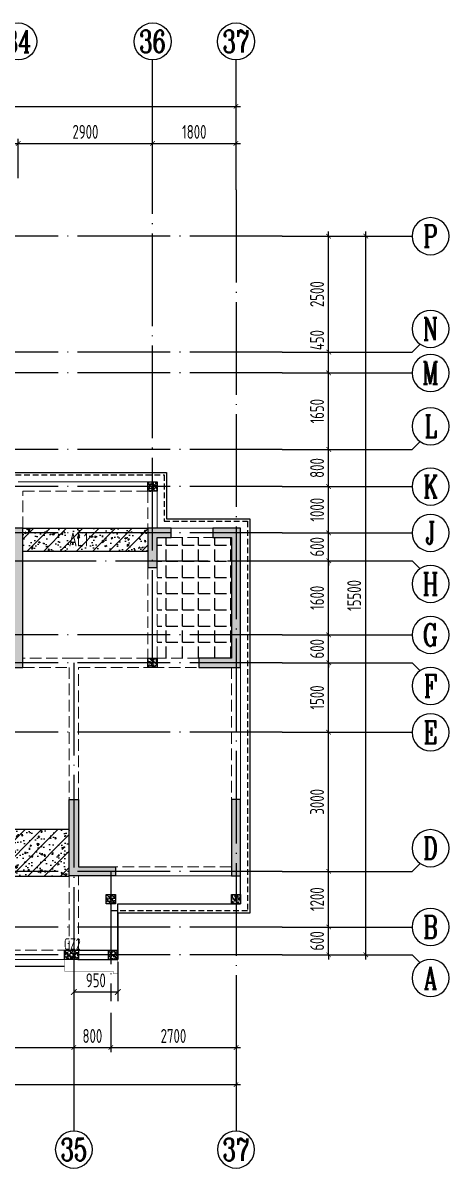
# Model space of a CAD drawing. Extents: x -461650 to 361314, y 245336 to 769729.
# Drawn here: x 32877 to 42077, y 634095 to 658795 of the extents above; entities that cross this region are included whole.
import ezdxf
from ezdxf.enums import TextEntityAlignment as Align

# ---------------------------------------------------------------- set-up
doc = ezdxf.new("R2010")
doc.units = 0
doc.header["$LTSCALE"] = 1000
for name, pattern in [('DASH', [0.35, 0.25, -0.1]), ('DOTE', [2.42, 2, -0.2, 0.02, -0.2]), ('HIDDEN', [0.375, 0.25, -0.125])]:
    doc.linetypes.add(name, pattern=pattern)
doc.layers.get('0').update_dxf_attribs({"linetype": 'CONTINUOUS'})
doc.layers.get('DEFPOINTS').update_dxf_attribs({"linetype": 'CONTINUOUS'})
for name, color, linetype in [('A-AXIS', 1, 'CONTINUOUS'), ('A-DOTE', 10, 'DOTE'), ('AXIS_NUM', 7, 'CONTINUOUS'), ('BEAM', 4, 'DASH'), ('BEAM_CON', 4, 'CONTINUOUS'), ('ROOF', 183, 'CONTINUOUS'), ('S-B板填充', 251, 'CONTINUOUS'), ('S-B板边线', 2, 'CONTINUOUS'), ('S-L主梁线', 4, 'DASH'), ('S-Q墙填充', 252, 'CONTINUOUS'), ('S-Q墙实线', 6, 'CONTINUOUS'), ('S-Q墙标注', 3, 'CONTINUOUS'), ('S-Y一般标注', 3, 'CONTINUOUS'), ('S-构造柱', 212, 'CONTINUOUS'), ('S-构造柱编号', 130, 'CONTINUOUS'), ('TEXT', 2, 'CONTINUOUS'), ('水平筋标注', 7, 'CONTINUOUS'), ('看线', 251, 'CONTINUOUS')]:
    doc.layers.add(name, color=color, linetype=linetype)
doc.layers.add('配箍校核', color=34, linetype='CONTINUOUS', plot=False)
doc.styles.add('TSSD_Axis', font='complex.shx', dxfattribs={"width": 0.7, "bigfont": 'hztxt.shx'})
doc.styles.add('TSSD_DIMENSION', font='Tssdeng.shx', dxfattribs={"width": 0.7, "bigfont": 'tssdchn.shx'})
doc.styles.add('TSSD_REIN', font='tssdeng.shx', dxfattribs={"width": 0.7, "height": 300, "bigfont": 'tssdchn.shx'})
doc.styles.add('结构文字', font='zstxt.shx', dxfattribs={"width": 0.7, "bigfont": 'zshz.shx'})
doc.dimstyles.new('STRUCK', dxfattribs={"dimtxt": 400, "dimasz": 121, "dimexe": 200, "dimexo": 150, "dimgap": 115, "dimtad": 1, "dimdec": 0, "dimdsep": 46, "dimtxsty": '结构文字', "dimblk": 'ARCHTICK', "dimcen": 400, "dimclrd": 3, "dimclre": 3, "dimclrt": 7, "dimadec": 0, "dimazin": 0, "dimtfac": 1, "dimtdec": 0, "dimtix": 1, "dimtmove": 2, "dimatfit": 3, "dimldrblk": '_DIMX', "dimfxl": 0, "dimtolj": 1, "dimtzin": 0, "dimarcsym": 0})
doc.dimstyles.new('TSSD_100_100', dxfattribs={"dimtxt": 300, "dimasz": 100, "dimexe": 100, "dimexo": 250, "dimgap": 100, "dimtad": 1, "dimdec": 0, "dimzin": 0, "dimdsep": 46, "dimtxsty": 'TSSD_DIMENSION', "dimblk": 'ARCHTICK', "dimcen": 0, "dimdle": 100, "dimclrt": 7, "dimadec": 0, "dimazin": 0, "dimtfac": 1, "dimtdec": 0, "dimtix": 1, "dimtmove": 2, "dimatfit": 3, "dimldrblk": 'ARCHTICK', "dimfxl": 0, "dimtolj": 1, "dimtzin": 0, "dimarcsym": 0})

# ---------------------------------------------------------------- blocks, each defined once
blk = doc.blocks.new('ts_axno')
at = {"color": 0, "linetype": 'ByBlock', "lineweight": -2}
blk.add_circle((0, 0), 0.5, dxfattribs=at)
at = {"color": 0, "linetype": 'ByBlock', "lineweight": -2, "style": 'TSSD_Axis', "width": 0.7}
blk.add_attdef('A', text='', height=0.6, dxfattribs=at).set_placement((0, 0), align=Align.MIDDLE_CENTER)
blk = doc.blocks.new('_ArchTick')
at = {"color": 0, "linetype": 'ByBlock', "const_width": 0.15}
blk.add_lwpolyline([(-0.5, -0.5), (0.5, 0.5)], dxfattribs=at)
blk = doc.blocks.new('*D1640')
at = {"layer": 'DEFPOINTS', "color": 0}
for p in [(49900, 22100), (48100, 21100), (49900, 21100)]:
    blk.add_point(p, dxfattribs=at)
at = {"layer": 'S-Y一般标注', "color": 0, "lineweight": -2}
for p, q in [((48000, 22100), (50000, 22100)), ((48100, 21350), (48100, 22200)), ((49900, 21350), (49900, 22200))]:
    blk.add_line(p, q, dxfattribs=at)
at = {"layer": 'S-Y一般标注', "color": 0, "lineweight": -2, "xscale": 100, "yscale": 100, "zscale": 100, "rotation": 180}
blk.add_blockref('_ArchTick', (48100, 22100), dxfattribs=at)
at = {"layer": 'S-Y一般标注', "color": 0, "lineweight": -2, "xscale": 100, "yscale": 100, "zscale": 100}
blk.add_blockref('_ArchTick', (49900, 22100), dxfattribs=at)
at = {"layer": 'S-Y一般标注', "color": 7, "insert": (49000, 22350), "char_height": 300, "attachment_point": 5, "style": 'TSSD_DIMENSION'}
blk.add_mtext('\\A1;1800', dxfattribs=at)
blk = doc.blocks.new('*D1641')
at = {"layer": 'DEFPOINTS', "color": 0}
for p in [(52800, 22100), (49900, 21100), (52800, 21100)]:
    blk.add_point(p, dxfattribs=at)
at = {"layer": 'S-Y一般标注', "color": 0, "lineweight": -2}
for p, q in [((49800, 22100), (52900, 22100)), ((49900, 21350), (49900, 22200)), ((52800, 21350), (52800, 22200))]:
    blk.add_line(p, q, dxfattribs=at)
at = {"layer": 'S-Y一般标注', "color": 0, "lineweight": -2, "xscale": 100, "yscale": 100, "zscale": 100, "rotation": 180}
blk.add_blockref('_ArchTick', (49900, 22100), dxfattribs=at)
at = {"layer": 'S-Y一般标注', "color": 0, "lineweight": -2, "xscale": 100, "yscale": 100, "zscale": 100}
blk.add_blockref('_ArchTick', (52800, 22100), dxfattribs=at)
at = {"layer": 'S-Y一般标注', "color": 7, "insert": (51350, 22350), "char_height": 300, "attachment_point": 5, "style": 'TSSD_DIMENSION'}
blk.add_mtext('\\A1;2900', dxfattribs=at)
blk = doc.blocks.new('*D1642')
at = {"layer": 'DEFPOINTS', "color": 0}
for p in [(54600, 22100), (52800, 21100), (54600, 21100)]:
    blk.add_point(p, dxfattribs=at)
at = {"layer": 'S-Y一般标注', "color": 0, "lineweight": -2}
for p, q in [((52700, 22100), (54700, 22100)), ((52800, 21350), (52800, 22200)), ((54600, 21350), (54600, 22200))]:
    blk.add_line(p, q, dxfattribs=at)
at = {"layer": 'S-Y一般标注', "color": 0, "lineweight": -2, "xscale": 100, "yscale": 100, "zscale": 100, "rotation": 180}
blk.add_blockref('_ArchTick', (52800, 22100), dxfattribs=at)
at = {"layer": 'S-Y一般标注', "color": 0, "lineweight": -2, "xscale": 100, "yscale": 100, "zscale": 100}
blk.add_blockref('_ArchTick', (54600, 22100), dxfattribs=at)
at = {"layer": 'S-Y一般标注', "color": 7, "insert": (53700, 22350), "char_height": 300, "attachment_point": 5, "style": 'TSSD_DIMENSION'}
blk.add_mtext('\\A1;1800', dxfattribs=at)
blk = doc.blocks.new('*D1643')
at = {"layer": 'DEFPOINTS', "color": 0}
for p in [(54600, 22900), (4600, 21100), (54600, 21100)]:
    blk.add_point(p, dxfattribs=at)
at = {"layer": 'S-Y一般标注', "color": 0, "lineweight": -2}
for p, q in [((4600, 21350), (4600, 23000)), ((54600, 21350), (54600, 23000)), ((4500, 22900), (54700, 22900))]:
    blk.add_line(p, q, dxfattribs=at)
at = {"layer": 'S-Y一般标注', "color": 0, "lineweight": -2, "xscale": 100, "yscale": 100, "zscale": 100, "rotation": 180}
blk.add_blockref('_ArchTick', (4600, 22900), dxfattribs=at)
at = {"layer": 'S-Y一般标注', "color": 0, "lineweight": -2, "xscale": 100, "yscale": 100, "zscale": 100}
blk.add_blockref('_ArchTick', (54600, 22900), dxfattribs=at)
at = {"layer": 'S-Y一般标注', "color": 7, "insert": (29600, 23150), "char_height": 300, "attachment_point": 5, "style": 'TSSD_DIMENSION'}
blk.add_mtext('\\A1;50000', dxfattribs=at)
blk = doc.blocks.new('*D1669')
at = {"layer": 'DEFPOINTS', "color": 0}
for p in [(45300, 3600), (51100, 3600), (51100, 2600)]:
    blk.add_point(p, dxfattribs=at)
at = {"layer": 'S-Y一般标注', "color": 0, "lineweight": -2}
for p, q in [((45300, 3350), (45300, 2500)), ((51100, 3350), (51100, 2500)), ((45200, 2600), (51200, 2600))]:
    blk.add_line(p, q, dxfattribs=at)
at = {"layer": 'S-Y一般标注', "color": 0, "lineweight": -2, "xscale": 100, "yscale": 100, "zscale": 100, "rotation": 180}
blk.add_blockref('_ArchTick', (45300, 2600), dxfattribs=at)
at = {"layer": 'S-Y一般标注', "color": 0, "lineweight": -2, "xscale": 100, "yscale": 100, "zscale": 100}
blk.add_blockref('_ArchTick', (51100, 2600), dxfattribs=at)
at = {"layer": 'S-Y一般标注', "color": 7, "insert": (48200, 2850), "char_height": 300, "attachment_point": 5, "style": 'TSSD_DIMENSION'}
blk.add_mtext('\\A1;5800', dxfattribs=at)
blk = doc.blocks.new('*D1670')
at = {"layer": 'DEFPOINTS', "color": 0}
for p in [(51100, 3600), (51900, 3600), (51900, 2600)]:
    blk.add_point(p, dxfattribs=at)
at = {"layer": 'S-Y一般标注', "color": 0, "lineweight": -2}
for p, q in [((51100, 3350), (51100, 2500)), ((51900, 3350), (51900, 2500)), ((51000, 2600), (52000, 2600))]:
    blk.add_line(p, q, dxfattribs=at)
at = {"layer": 'S-Y一般标注', "color": 0, "lineweight": -2, "xscale": 100, "yscale": 100, "zscale": 100, "rotation": 180}
blk.add_blockref('_ArchTick', (51100, 2600), dxfattribs=at)
at = {"layer": 'S-Y一般标注', "color": 0, "lineweight": -2, "xscale": 100, "yscale": 100, "zscale": 100}
blk.add_blockref('_ArchTick', (51900, 2600), dxfattribs=at)
at = {"layer": 'S-Y一般标注', "color": 7, "insert": (51500, 2850), "char_height": 300, "attachment_point": 5, "style": 'TSSD_DIMENSION'}
blk.add_mtext('\\A1;800', dxfattribs=at)
blk = doc.blocks.new('*D1671')
at = {"layer": 'DEFPOINTS', "color": 0}
for p in [(51900, 3600), (54600, 3600), (54600, 2600)]:
    blk.add_point(p, dxfattribs=at)
at = {"layer": 'S-Y一般标注', "color": 0, "lineweight": -2}
for p, q in [((51900, 3350), (51900, 2500)), ((54600, 3350), (54600, 2500)), ((51800, 2600), (54700, 2600))]:
    blk.add_line(p, q, dxfattribs=at)
at = {"layer": 'S-Y一般标注', "color": 0, "lineweight": -2, "xscale": 100, "yscale": 100, "zscale": 100, "rotation": 180}
blk.add_blockref('_ArchTick', (51900, 2600), dxfattribs=at)
at = {"layer": 'S-Y一般标注', "color": 0, "lineweight": -2, "xscale": 100, "yscale": 100, "zscale": 100}
blk.add_blockref('_ArchTick', (54600, 2600), dxfattribs=at)
at = {"layer": 'S-Y一般标注', "color": 7, "insert": (53250, 2850), "char_height": 300, "attachment_point": 5, "style": 'TSSD_DIMENSION'}
blk.add_mtext('\\A1;2700', dxfattribs=at)
blk = doc.blocks.new('*D1672')
at = {"layer": 'DEFPOINTS', "color": 0}
for p in [(4600, 3600), (54600, 3600), (54600, 1800)]:
    blk.add_point(p, dxfattribs=at)
at = {"layer": 'S-Y一般标注', "color": 0, "lineweight": -2}
for p, q in [((4600, 3350), (4600, 1700)), ((54600, 3350), (54600, 1700)), ((4500, 1800), (54700, 1800))]:
    blk.add_line(p, q, dxfattribs=at)
at = {"layer": 'S-Y一般标注', "color": 0, "lineweight": -2, "xscale": 100, "yscale": 100, "zscale": 100, "rotation": 180}
blk.add_blockref('_ArchTick', (4600, 1800), dxfattribs=at)
at = {"layer": 'S-Y一般标注', "color": 0, "lineweight": -2, "xscale": 100, "yscale": 100, "zscale": 100}
blk.add_blockref('_ArchTick', (54600, 1800), dxfattribs=at)
at = {"layer": 'S-Y一般标注', "color": 7, "insert": (29600, 2050), "char_height": 300, "attachment_point": 5, "style": 'TSSD_DIMENSION'}
blk.add_mtext('\\A1;50000', dxfattribs=at)
blk = doc.blocks.new('*D1677')
at = {"layer": 'DEFPOINTS', "color": 0}
for p in [(55600, 5200), (56600, 5200), (55600, 4600)]:
    blk.add_point(p, dxfattribs=at)
at = {"layer": 'S-Y一般标注', "color": 0, "lineweight": -2}
for p, q in [((55850, 5200), (56700, 5200)), ((56600, 5200), (56600, 5300)), ((56600, 4600), (56600, 5200)), ((55850, 4600), (56700, 4600)), ((56600, 4600), (56600, 4500))]:
    blk.add_line(p, q, dxfattribs=at)
at = {"layer": 'S-Y一般标注', "color": 0, "lineweight": -2, "xscale": 100, "yscale": 100, "zscale": 100}
for p, rotation in [((56600, 5200), 270), ((56600, 4600), 90)]:
    blk.add_blockref('_ArchTick', p, dxfattribs=dict(at, rotation=rotation))
at = {"layer": 'S-Y一般标注', "color": 7, "insert": (56350, 4900), "char_height": 300, "attachment_point": 5, "rotation": 90, "style": 'TSSD_DIMENSION'}
blk.add_mtext('\\A1;600', dxfattribs=at)
blk = doc.blocks.new('*D1678')
at = {"layer": 'DEFPOINTS', "color": 0}
for p in [(55600, 10900), (56600, 10900), (55600, 9400)]:
    blk.add_point(p, dxfattribs=at)
at = {"layer": 'S-Y一般标注', "color": 0, "lineweight": -2}
for p, q in [((55850, 10900), (56700, 10900)), ((56600, 9300), (56600, 11000)), ((55850, 9400), (56700, 9400))]:
    blk.add_line(p, q, dxfattribs=at)
at = {"layer": 'S-Y一般标注', "color": 0, "lineweight": -2, "xscale": 100, "yscale": 100, "zscale": 100}
for p, rotation in [((56600, 10900), 90), ((56600, 9400), 270)]:
    blk.add_blockref('_ArchTick', p, dxfattribs=dict(at, rotation=rotation))
at = {"layer": 'S-Y一般标注', "color": 7, "insert": (56350, 10150), "char_height": 300, "attachment_point": 5, "rotation": 90, "style": 'TSSD_DIMENSION'}
blk.add_mtext('\\A1;1500', dxfattribs=at)
blk = doc.blocks.new('*D1679')
at = {"layer": 'DEFPOINTS', "color": 0}
for p in [(55600, 11500), (56600, 11500), (55600, 10900)]:
    blk.add_point(p, dxfattribs=at)
at = {"layer": 'S-Y一般标注', "color": 0, "lineweight": -2}
for p, q in [((55850, 11500), (56700, 11500)), ((56600, 11500), (56600, 11600)), ((56600, 10900), (56600, 11500)), ((55850, 10900), (56700, 10900)), ((56600, 10900), (56600, 10800))]:
    blk.add_line(p, q, dxfattribs=at)
at = {"layer": 'S-Y一般标注', "color": 0, "lineweight": -2, "xscale": 100, "yscale": 100, "zscale": 100}
for p, rotation in [((56600, 11500), 270), ((56600, 10900), 90)]:
    blk.add_blockref('_ArchTick', p, dxfattribs=dict(at, rotation=rotation))
at = {"layer": 'S-Y一般标注', "color": 7, "insert": (56350, 11200), "char_height": 300, "attachment_point": 5, "rotation": 90, "style": 'TSSD_DIMENSION'}
blk.add_mtext('\\A1;600', dxfattribs=at)
blk = doc.blocks.new('*D1680')
at = {"layer": 'DEFPOINTS', "color": 0}
for p in [(55600, 13100), (56600, 13100), (55600, 11500)]:
    blk.add_point(p, dxfattribs=at)
at = {"layer": 'S-Y一般标注', "color": 0, "lineweight": -2}
for p, q in [((55850, 13100), (56700, 13100)), ((56600, 11400), (56600, 13200)), ((55850, 11500), (56700, 11500))]:
    blk.add_line(p, q, dxfattribs=at)
at = {"layer": 'S-Y一般标注', "color": 0, "lineweight": -2, "xscale": 100, "yscale": 100, "zscale": 100}
for p, rotation in [((56600, 13100), 90), ((56600, 11500), 270)]:
    blk.add_blockref('_ArchTick', p, dxfattribs=dict(at, rotation=rotation))
at = {"layer": 'S-Y一般标注', "color": 7, "insert": (56350, 12300), "char_height": 300, "attachment_point": 5, "rotation": 90, "style": 'TSSD_DIMENSION'}
blk.add_mtext('\\A1;1600', dxfattribs=at)
blk = doc.blocks.new('*D1681')
at = {"layer": 'DEFPOINTS', "color": 0}
for p in [(55600, 13700), (56600, 13700), (55600, 13100)]:
    blk.add_point(p, dxfattribs=at)
at = {"layer": 'S-Y一般标注', "color": 0, "lineweight": -2}
for p, q in [((55850, 13700), (56700, 13700)), ((56600, 13700), (56600, 13800)), ((56600, 13100), (56600, 13700)), ((55850, 13100), (56700, 13100)), ((56600, 13100), (56600, 13000))]:
    blk.add_line(p, q, dxfattribs=at)
at = {"layer": 'S-Y一般标注', "color": 0, "lineweight": -2, "xscale": 100, "yscale": 100, "zscale": 100}
for p, rotation in [((56600, 13700), 270), ((56600, 13100), 90)]:
    blk.add_blockref('_ArchTick', p, dxfattribs=dict(at, rotation=rotation))
at = {"layer": 'S-Y一般标注', "color": 7, "insert": (56350, 13400), "char_height": 300, "attachment_point": 5, "rotation": 90, "style": 'TSSD_DIMENSION'}
blk.add_mtext('\\A1;600', dxfattribs=at)
blk = doc.blocks.new('*D1682')
at = {"layer": 'DEFPOINTS', "color": 0}
for p in [(55600, 14700), (56600, 14700), (55600, 13700)]:
    blk.add_point(p, dxfattribs=at)
at = {"layer": 'S-Y一般标注', "color": 0, "lineweight": -2}
for p, q in [((55850, 14700), (56700, 14700)), ((56600, 13600), (56600, 14800)), ((55850, 13700), (56700, 13700))]:
    blk.add_line(p, q, dxfattribs=at)
at = {"layer": 'S-Y一般标注', "color": 0, "lineweight": -2, "xscale": 100, "yscale": 100, "zscale": 100}
for p, rotation in [((56600, 14700), 90), ((56600, 13700), 270)]:
    blk.add_blockref('_ArchTick', p, dxfattribs=dict(at, rotation=rotation))
at = {"layer": 'S-Y一般标注', "color": 7, "insert": (56350, 14200), "char_height": 300, "attachment_point": 5, "rotation": 90, "style": 'TSSD_DIMENSION'}
blk.add_mtext('\\A1;1000', dxfattribs=at)
blk = doc.blocks.new('*D1683')
at = {"layer": 'DEFPOINTS', "color": 0}
for p in [(55600, 20100), (57400, 20100), (55600, 4600)]:
    blk.add_point(p, dxfattribs=at)
at = {"layer": 'S-Y一般标注', "color": 0, "lineweight": -2}
for p, q in [((55850, 20100), (57500, 20100)), ((57400, 4500), (57400, 20200)), ((55850, 4600), (57500, 4600))]:
    blk.add_line(p, q, dxfattribs=at)
at = {"layer": 'S-Y一般标注', "color": 0, "lineweight": -2, "xscale": 100, "yscale": 100, "zscale": 100}
for p, rotation in [((57400, 20100), 90), ((57400, 4600), 270)]:
    blk.add_blockref('_ArchTick', p, dxfattribs=dict(at, rotation=rotation))
at = {"layer": 'S-Y一般标注', "color": 7, "insert": (57150, 12350), "char_height": 300, "attachment_point": 5, "rotation": 90, "style": 'TSSD_DIMENSION'}
blk.add_mtext('\\A1;15500', dxfattribs=at)
blk = doc.blocks.new('*D1684')
at = {"layer": 'DEFPOINTS', "color": 0}
for p in [(55600, 15500), (56600, 15500), (55600, 14700)]:
    blk.add_point(p, dxfattribs=at)
at = {"layer": 'S-Y一般标注', "color": 0, "lineweight": -2}
for p, q in [((56600, 14600), (56600, 15600)), ((55850, 15500), (56700, 15500)), ((55850, 14700), (56700, 14700))]:
    blk.add_line(p, q, dxfattribs=at)
at = {"layer": 'S-Y一般标注', "color": 0, "lineweight": -2, "xscale": 100, "yscale": 100, "zscale": 100}
for p, rotation in [((56600, 15500), 90), ((56600, 14700), 270)]:
    blk.add_blockref('_ArchTick', p, dxfattribs=dict(at, rotation=rotation))
at = {"layer": 'S-Y一般标注', "color": 7, "insert": (56350, 15100), "char_height": 300, "attachment_point": 5, "rotation": 90, "style": 'TSSD_DIMENSION'}
blk.add_mtext('\\A1;800', dxfattribs=at)
blk = doc.blocks.new('*D1685')
at = {"layer": 'DEFPOINTS', "color": 0}
for p in [(55600, 17600), (56600, 17600), (55600, 17150)]:
    blk.add_point(p, dxfattribs=at)
at = {"layer": 'S-Y一般标注', "color": 0, "lineweight": -2}
for p, q in [((55850, 17600), (56700, 17600)), ((56600, 17050), (56600, 17700)), ((55850, 17150), (56700, 17150))]:
    blk.add_line(p, q, dxfattribs=at)
at = {"layer": 'S-Y一般标注', "color": 0, "lineweight": -2, "xscale": 100, "yscale": 100, "zscale": 100}
for p, rotation in [((56600, 17600), 90), ((56600, 17150), 270)]:
    blk.add_blockref('_ArchTick', p, dxfattribs=dict(at, rotation=rotation))
at = {"layer": 'S-Y一般标注', "color": 7, "insert": (56350, 17858), "char_height": 300, "attachment_point": 5, "rotation": 90, "style": 'TSSD_DIMENSION'}
blk.add_mtext('\\A1;450', dxfattribs=at)
blk = doc.blocks.new('*D1686')
at = {"layer": 'DEFPOINTS', "color": 0}
for p in [(55600, 20100), (56600, 20100), (55600, 17600)]:
    blk.add_point(p, dxfattribs=at)
at = {"layer": 'S-Y一般标注', "color": 0, "lineweight": -2}
for p, q in [((55850, 20100), (56700, 20100)), ((56600, 17500), (56600, 20200)), ((55850, 17600), (56700, 17600))]:
    blk.add_line(p, q, dxfattribs=at)
at = {"layer": 'S-Y一般标注', "color": 0, "lineweight": -2, "xscale": 100, "yscale": 100, "zscale": 100}
for p, rotation in [((56600, 20100), 90), ((56600, 17600), 270)]:
    blk.add_blockref('_ArchTick', p, dxfattribs=dict(at, rotation=rotation))
at = {"layer": 'S-Y一般标注', "color": 7, "insert": (56350, 18850), "char_height": 300, "attachment_point": 5, "rotation": 90, "style": 'TSSD_DIMENSION'}
blk.add_mtext('\\A1;2500', dxfattribs=at)
blk = doc.blocks.new('*D1687')
at = {"layer": 'DEFPOINTS', "color": 0}
for p in [(55600, 6400), (56600, 6400), (55600, 5200)]:
    blk.add_point(p, dxfattribs=at)
at = {"layer": 'S-Y一般标注', "color": 0, "lineweight": -2}
for p, q in [((56600, 5100), (56600, 6500)), ((55850, 6400), (56700, 6400)), ((55850, 5200), (56700, 5200))]:
    blk.add_line(p, q, dxfattribs=at)
at = {"layer": 'S-Y一般标注', "color": 0, "lineweight": -2, "xscale": 100, "yscale": 100, "zscale": 100}
for p, rotation in [((56600, 6400), 90), ((56600, 5200), 270)]:
    blk.add_blockref('_ArchTick', p, dxfattribs=dict(at, rotation=rotation))
at = {"layer": 'S-Y一般标注', "color": 7, "insert": (56350, 5800), "char_height": 300, "attachment_point": 5, "rotation": 90, "style": 'TSSD_DIMENSION'}
blk.add_mtext('\\A1;1200', dxfattribs=at)
blk = doc.blocks.new('*D1688')
at = {"layer": 'DEFPOINTS', "color": 0}
for p in [(55600, 9400), (56600, 9400), (55600, 6400)]:
    blk.add_point(p, dxfattribs=at)
at = {"layer": 'S-Y一般标注', "color": 0, "lineweight": -2}
for p, q in [((55850, 9400), (56700, 9400)), ((56600, 6300), (56600, 9500)), ((55850, 6400), (56700, 6400))]:
    blk.add_line(p, q, dxfattribs=at)
at = {"layer": 'S-Y一般标注', "color": 0, "lineweight": -2, "xscale": 100, "yscale": 100, "zscale": 100}
for p, rotation in [((56600, 9400), 90), ((56600, 6400), 270)]:
    blk.add_blockref('_ArchTick', p, dxfattribs=dict(at, rotation=rotation))
at = {"layer": 'S-Y一般标注', "color": 7, "insert": (56350, 7900), "char_height": 300, "attachment_point": 5, "rotation": 90, "style": 'TSSD_DIMENSION'}
blk.add_mtext('\\A1;3000', dxfattribs=at)
blk = doc.blocks.new('*D1689')
at = {"layer": 'DEFPOINTS', "color": 0}
for p in [(55600, 17150), (56600, 17150), (55600, 15500)]:
    blk.add_point(p, dxfattribs=at)
at = {"layer": 'S-Y一般标注', "color": 0, "lineweight": -2}
for p, q in [((55850, 17150), (56700, 17150)), ((56600, 15400), (56600, 17250)), ((55850, 15500), (56700, 15500))]:
    blk.add_line(p, q, dxfattribs=at)
at = {"layer": 'S-Y一般标注', "color": 0, "lineweight": -2, "xscale": 100, "yscale": 100, "zscale": 100}
for p, rotation in [((56600, 17150), 90), ((56600, 15500), 270)]:
    blk.add_blockref('_ArchTick', p, dxfattribs=dict(at, rotation=rotation))
at = {"layer": 'S-Y一般标注', "color": 7, "insert": (56350, 16325), "char_height": 300, "attachment_point": 5, "rotation": 90, "style": 'TSSD_DIMENSION'}
blk.add_mtext('\\A1;1650', dxfattribs=at)
blk = doc.blocks.new('20210729.03492876')
at = {"color": 30, "const_width": 8}
blk.add_lwpolyline([(47750, 500), (47750, 200), (47650, 200), (47650, 250), (46600, 250), (46600, 500)], dxfattribs=at)
at = {"layer": '看线', "color": 201, "linetype": 'HIDDEN', "ltscale": 0.5}
blk.add_lwpolyline([(40250, 13200), (40250, 11750), (42350, 11750), (42350, 10950), (48750, 10950), (48750, 9950), (50550, 9950), (50550, 1550), (47600, 1550)], dxfattribs=at)
at = {"layer": '看线', "color": 201}
blk.add_lwpolyline([(40300, 13200), (40300, 11800), (42400, 11800), (42400, 11000), (48800, 11000), (48800, 10000), (50600, 10000), (50600, 1500), (47750, 1500)], dxfattribs=at)
at = {"layer": '看线', "color": 202, "ltscale": 0.5}
for points in [[(47750, 1500), (47750, 500)], [(46600, 350), (41950, 350)]]:
    blk.add_lwpolyline(points, dxfattribs=at)
blk = doc.blocks.new('20210729.04150611')
at = {"layer": 'S-B板边线'}
blk.add_lwpolyline([(15045, -31892), (15045, -31893), (15895, -31893), (15895, -30693), (18545, -30693), (18545, -30093)], dxfattribs=at)
blk = doc.blocks.new('20210807.15313138')
at = {"layer": 'S-Q墙填充'}
h = blk.add_hatch(color=252, dxfattribs=at)
h.dxf.hatch_style = 1
h.paths.add_polyline_path([(106416, 66140), (105866, 66140), (105866, 65940), (106216, 65940), (106216, 63140), (106416, 63140)])
h = blk.add_hatch(color=252, dxfattribs=at)
h.dxf.hatch_style = 1
h.paths.add_polyline_path([(109116, 66140), (109116, 65290), (109316, 65290), (109316, 65940), (109616, 65940), (109616, 66140)])
h = blk.add_hatch(color=252, dxfattribs=at)
h.dxf.hatch_style = 1
h.paths.add_polyline_path([(110916, 63340), (110216, 63340), (110216, 63140), (111116, 63140), (111116, 66140), (110516, 66140), (110516, 65940), (110916, 65940)])
h = blk.add_hatch(color=252, dxfattribs=at)
h.dxf.hatch_style = 1
h.paths.add_polyline_path([(107416, 60290), (107616, 60290), (107616, 58840), (108316, 58840), (108416, 58840), (108416, 58640), (108316, 58640), (107416, 58640)])
h = blk.add_hatch(color=252, dxfattribs=at)
h.dxf.hatch_style = 1
h.paths.add_polyline_path([(111116, 58640), (111116, 60290), (110916, 60290), (110916, 58640)])
at = {"layer": 'BEAM_CON'}
for p, q in [((107616, 57040), (108466, 57040)), ((107616, 56840), (108466, 56840)), ((108466, 57040), (108466, 56840))]:
    blk.add_line(p, q, dxfattribs=at)
at = {"layer": 'S-L主梁线', "linetype": 'ByBlock', "lineweight": 18}
for p, q in [((109316, 67140), (106316, 67140)), ((109316, 66140), (109316, 67140)), ((110516, 66140), (109616, 66140)), ((111116, 60290), (111116, 63140)), ((108416, 58640), (110916, 58640)), ((101616, 56840), (107616, 56840))]:
    blk.add_line(p, q, dxfattribs=at)
at = {"layer": 'S-L主梁线', "linetype": 'DASH', "lineweight": 18}
for p, q in [((106416, 66940), (109116, 66940)), ((106416, 66140), (106416, 66940)), ((109116, 66940), (109116, 66140)), ((109616, 65940), (110516, 65940)), ((109116, 65290), (109116, 63340)), ((109316, 63340), (109316, 65290)), ((107516, 63340), (106416, 63340)), ((109116, 63340), (107516, 63340)), ((110216, 63340), (109316, 63340)), ((106416, 63140), (107416, 63140)), ((107416, 63140), (107416, 60290)), ((107616, 63140), (109216, 63140)), ((107616, 60290), (107616, 63140)), ((109216, 63140), (110216, 63140)), ((110916, 63140), (110916, 60290)), ((110916, 58840), (108416, 58840)), ((107416, 58640), (107416, 57040)), ((107616, 57040), (107616, 58640)), ((107416, 57040), (101816, 57040))]:
    blk.add_line(p, q, dxfattribs=at)
at = {"layer": 'S-Q墙实线'}
for points in [[(106416, 66140), (105866, 66140), (105866, 65940), (106216, 65940), (106216, 63140), (106416, 63140)], [(109116, 66140), (109116, 65290), (109316, 65290), (109316, 65940), (109616, 65940), (109616, 66140)], [(110916, 63340), (110216, 63340), (110216, 63140), (111116, 63140), (111116, 66140), (110516, 66140), (110516, 65940), (110916, 65940)], [(111116, 58640), (111116, 60290), (110916, 60290), (110916, 58640)]]:
    blk.add_lwpolyline(points, close=True, dxfattribs=at)
blk.add_lwpolyline([(108316, 58840), (108416, 58840), (108416, 58640), (108316, 58640), (107416, 58640), (107416, 60290), (107616, 60290), (107616, 58840), (108316, 58840)], dxfattribs=at)
blk = doc.blocks.new('20210730.02141516')
at = {"layer": 'S-构造柱'}
h = blk.add_hatch(dxfattribs=at)
h.set_pattern_fill('ARMORED', color=256, scale=15, angle=-90, style=0)
h.set_pattern_definition([(320, (-154189.41, 3278673.45), (-9.4128202, -107.5890274), [11.25, -123.75]), (265, (-154189.41, 3278673.45), (112.82882, 20.8127), [9, -99]), (10.4514, (-154190.19, 3278664.49), (103.4159313, -86.7764073), [9.5610285, -105.1713168]), (316.1842, (-154159.41, 3278673.45), (-24.827852, -160.0861573), [16.875, -185.625]), (6.6356, (-154161.48, 3278660.11), (146.117681, -140.199406), [14.341543, -157.75695]), (261.1842, (-154159.41, 3278673.45), (146.11779, -140.199292), [13.5, -148.5]), (291, (-154166.91, 3278658.45), (-60.3928336, -89.5360578), [11.25, -123.75]), (236, (-154166.91, 3278658.45), (108.7725068, -36.4972998), [9, -99]), (341.4514, (-154171.94, 3278650.99), (48.3795745, -126.0333943), [9.5610285, -105.1713168]), (307.5, (-154189.41, 3278673.454), (49.93407807, -1.8239783), [0, -97.8, 0, -100.5, 0, -99.375]), (277.5, (-154189.41, 3278673.454), (59.1617568, -39.4604306), [0, -57.3, 0, -95.55, 0, -37.875]), (237.5, (-154189.41, 3278706.904), (-3.38323076, -80.07336543), [0, -37.5, 0, -117, 0, -155.25]), (227.5, (-154189.41, 3278721.904), (15.0157473, -87.4779254), [0, -48.75, 0, -77.7, 0, -110.25]), (315, (-154189.41, 3278673.454), (53.0330086, 53.0330086), [])])
h.paths.add_polyline_path([(200, 200), (200, 0), (0, 0), (0, 200)])
blk.add_lwpolyline([(200, 200), (200, 0), (0, 0), (0, 200)], close=True, dxfattribs=at)
blk = doc.blocks.new('20210809.18224761')
at = {"layer": 'S-构造柱'}
h = blk.add_hatch(dxfattribs=at)
h.set_pattern_fill('ARMORED', color=256, scale=15, angle=-90, style=0)
h.set_pattern_definition([(320, (-154189.41, 3278673.45), (-9.4128202, -107.5890274), [11.25, -123.75]), (265, (-154189.41, 3278673.45), (112.82882, 20.8127), [9, -99]), (10.4514, (-154190.19, 3278664.49), (103.4159313, -86.7764073), [9.5610285, -105.1713168]), (316.1842, (-154159.41, 3278673.45), (-24.827852, -160.0861573), [16.875, -185.625]), (6.6356, (-154161.48, 3278660.11), (146.117681, -140.199406), [14.341543, -157.75695]), (261.1842, (-154159.41, 3278673.45), (146.11779, -140.199292), [13.5, -148.5]), (291, (-154166.91, 3278658.45), (-60.3928336, -89.5360578), [11.25, -123.75]), (236, (-154166.91, 3278658.45), (108.7725068, -36.4972998), [9, -99]), (341.4514, (-154171.94, 3278650.99), (48.3795745, -126.0333943), [9.5610285, -105.1713168]), (307.5, (-154189.41, 3278673.454), (49.93407807, -1.8239783), [0, -97.8, 0, -100.5, 0, -99.375]), (277.5, (-154189.41, 3278673.454), (59.1617568, -39.4604306), [0, -57.3, 0, -95.55, 0, -37.875]), (237.5, (-154189.41, 3278706.904), (-3.38323076, -80.07336543), [0, -37.5, 0, -117, 0, -155.25]), (227.5, (-154189.41, 3278721.904), (15.0157473, -87.4779254), [0, -48.75, 0, -77.7, 0, -110.25]), (315, (-154189.41, 3278673.454), (53.0330086, 53.0330086), [])])
h.paths.add_polyline_path([(300, 200), (300, 0), (0, 0), (0, 200)])
blk.add_lwpolyline([(300, 200), (300, 0), (0, 0), (0, 200)], close=True, dxfattribs=at)
blk = doc.blocks.new('20210809.18235135')
at = {"layer": '配箍校核'}
blk.add_blockref('20210809.18224761', (12, 0), dxfattribs=at)
at = {"layer": 'S-构造柱编号', "color": 2, "linetype": 'ByBlock', "style": 'TSSD_REIN', "width": 0.65}
blk.add_text('GZ2', height=250, dxfattribs=at).set_placement((0, 206, 0))
blk = doc.blocks.new('20210809.18285270')
at = {"layer": 'ROOF', "rotation": 359.9999999538236}
for p in [(48200, 10100), (48200, 6300), (47300, 1200), (50000, 1200), (47350, 0)]:
    blk.add_blockref('20210730.02141516', p, dxfattribs=at)
at = {"layer": '配箍校核'}
blk.add_blockref('20210809.18235135', (46388, 0), dxfattribs=at)
blk = doc.blocks.new('*D422')
at = {"layer": 'DEFPOINTS', "color": 0}
for p in [(-168259, -11759), (-167309, -11759), (-167309, -12559)]:
    blk.add_point(p, dxfattribs=at)
at = {"layer": 'S-Q墙标注', "color": 3, "lineweight": -2}
for p, q in [((-168259, -11909), (-168259, -12759)), ((-167309, -11909), (-167309, -12759)), ((-168259, -12559), (-167309, -12559))]:
    blk.add_line(p, q, dxfattribs=at)
at = {"layer": 'S-Q墙标注', "color": 3, "lineweight": -2, "xscale": 121, "yscale": 121, "zscale": 121, "rotation": 180}
blk.add_blockref('_ArchTick', (-168259, -12559), dxfattribs=at)
at = {"layer": 'S-Q墙标注', "color": 3, "lineweight": -2, "xscale": 121, "yscale": 121, "zscale": 121}
blk.add_blockref('_ArchTick', (-167309, -12559), dxfattribs=at)
at = {"layer": 'S-Q墙标注', "color": 7, "insert": (-167784, -12309), "char_height": 300, "attachment_point": 5, "style": 'TSSD_REIN'}
blk.add_mtext('\\A1;950', dxfattribs=at)
blk = doc.blocks.new('_DIMX')
blk.add_line((-150, 0), (150, 0))
at = {"const_width": 50}
blk.add_lwpolyline([(-70, -70), (70, 70)], dxfattribs=at)
blk = doc.blocks.new('20210726.16350016')
at = {"layer": 'A-AXIS'}
for p, q in [((52800, 21100), (52800, 23900)), ((54600, 21100), (54600, 23900)), ((55600, 20100), (58400, 20100)), ((55600, 17600), (58400, 17600)), ((58400, 17600), (58571.6, 17771.7)), ((55600, 17150), (58400, 17150)), ((58400, 15500), (58571.6, 15671.7)), ((55600, 15500), (58400, 15500)), ((55600, 14700), (58400, 14700)), ((55600, 13700), (58400, 13700)), ((55600, 13100.3), (58400, 13100.3)), ((58400, 13100.3), (58571.6, 12928.7)), ((55600, 11500), (58400, 11500)), ((55600, 10900), (58400, 10900)), ((58400, 10900), (58571.6, 10728.4)), ((55600, 9400), (58400, 9400)), ((58400, 6400), (58571.6, 6571.7)), ((55600, 6400), (58400, 6400)), ((55600, 5200), (58400, 5200)), ((55600, 4600), (58400, 4600)), ((58400, 4600), (58571.6, 4428.4)), ((51100, 3600), (51100, 800)), ((54600, 3600), (54600, 800))]:
    blk.add_line(p, q, dxfattribs=at)
at = {"layer": 'A-DOTE'}
for p, q in [((52800, 10900), (52800, 21100)), ((54600, 21100), (54600, 3600)), ((55600, 20100), (3600, 20100)), ((55600, 17600), (3600, 17600)), ((55600, 17150), (3600, 17150)), ((55600, 15500), (3600, 15500)), ((55600, 14700), (3600, 14700)), ((55600, 13700), (3600, 13700)), ((3600, 13100.3), (55600, 13100.3)), ((55600, 11500), (3600, 11500)), ((55600, 10900), (3600, 10900)), ((51100, 10900), (51100, 3600)), ((55600, 9400), (3600, 9400)), ((55600, 6400), (3600, 6400)), ((51900, 6400), (51900, 3600)), ((55600, 5200), (3600, 5200)), ((55600, 4600), (3600, 4600))]:
    blk.add_line(p, q, dxfattribs=at)
at = {"layer": 'A-AXIS'}
ref = blk.add_blockref('ts_axno', (49900, 24300), dxfattribs=dict(at, xscale=800, yscale=800, zscale=800))
ref.add_attrib('21', '34', dxfattribs={"layer": 'AXIS_NUM', "height": 480, "style": 'TSSD_Axis', "width": 0.7}).set_placement((49900, 24300), align=Align.MIDDLE_CENTER)
ref = blk.add_blockref('ts_axno', (52800, 24300), dxfattribs=dict(at, xscale=800, yscale=800, zscale=800))
ref.add_attrib('22', '36', dxfattribs={"layer": 'AXIS_NUM', "height": 480, "style": 'TSSD_Axis', "width": 0.7}).set_placement((52800, 24300), align=Align.MIDDLE_CENTER)
ref = blk.add_blockref('ts_axno', (54600, 24300), dxfattribs=dict(at, xscale=800, yscale=800, zscale=800))
ref.add_attrib('23', '37', dxfattribs={"layer": 'AXIS_NUM', "height": 480, "style": 'TSSD_Axis', "width": 0.7}).set_placement((54600, 24300), align=Align.MIDDLE_CENTER)
ref = blk.add_blockref('ts_axno', (58800, 20100), dxfattribs=dict(at, xscale=-800, yscale=800, zscale=800))
ref.add_attrib('G', 'P', dxfattribs={"layer": 'AXIS_NUM', "height": 480, "style": 'TSSD_Axis', "width": 0.7}).set_placement((58800, 20100), align=Align.MIDDLE_CENTER)
ref = blk.add_blockref('ts_axno', (58800, 18100), dxfattribs=dict(at, xscale=-800, yscale=800, zscale=800))
ref.add_attrib('G', 'N', dxfattribs={"layer": 'AXIS_NUM', "height": 480, "style": 'TSSD_Axis', "width": 0.7}).set_placement((58800, 18100), align=Align.MIDDLE_CENTER)
ref = blk.add_blockref('ts_axno', (58800, 17150), dxfattribs=dict(at, xscale=-800, yscale=800, zscale=800, rotation=359.9999999999997))
ref.add_attrib('G', 'M', dxfattribs={"layer": 'AXIS_NUM', "height": 480, "rotation": 360, "style": 'TSSD_Axis', "width": 0.7}).set_placement((58800, 17150), align=Align.MIDDLE_CENTER)
ref = blk.add_blockref('ts_axno', (58800, 16000), dxfattribs=dict(at, xscale=-800, yscale=800, zscale=800))
ref.add_attrib('G', 'L', dxfattribs={"layer": 'AXIS_NUM', "height": 480, "style": 'TSSD_Axis', "width": 0.7}).set_placement((58800, 16000), align=Align.MIDDLE_CENTER)
ref = blk.add_blockref('ts_axno', (58800, 14700), dxfattribs=dict(at, xscale=-800, yscale=800, zscale=800))
ref.add_attrib('G', 'K', dxfattribs={"layer": 'AXIS_NUM', "height": 480, "style": 'TSSD_Axis', "width": 0.7}).set_placement((58800, 14700), align=Align.MIDDLE_CENTER)
ref = blk.add_blockref('ts_axno', (58800, 13700), dxfattribs=dict(at, xscale=-800, yscale=800, zscale=800))
ref.add_attrib('G', 'J', dxfattribs={"layer": 'AXIS_NUM', "height": 480, "style": 'TSSD_Axis', "width": 0.7}).set_placement((58800, 13700), align=Align.MIDDLE_CENTER)
ref = blk.add_blockref('ts_axno', (58800, 12600.3), dxfattribs=dict(at, xscale=-800, yscale=800, zscale=800))
ref.add_attrib('C', 'H', dxfattribs={"layer": 'AXIS_NUM', "height": 480, "style": 'TSSD_Axis', "width": 0.7}).set_placement((58800, 12600.3), align=Align.MIDDLE_CENTER)
ref = blk.add_blockref('ts_axno', (58800, 11500), dxfattribs=dict(at, xscale=-800, yscale=800, zscale=800))
ref.add_attrib('D', 'G', dxfattribs={"layer": 'AXIS_NUM', "height": 480, "style": 'TSSD_Axis', "width": 0.7}).set_placement((58800, 11500), align=Align.MIDDLE_CENTER)
ref = blk.add_blockref('ts_axno', (58800, 10400), dxfattribs=dict(at, xscale=-800, yscale=800, zscale=800))
ref.add_attrib('C', 'F', dxfattribs={"layer": 'AXIS_NUM', "height": 480, "style": 'TSSD_Axis', "width": 0.7}).set_placement((58800, 10400), align=Align.MIDDLE_CENTER)
ref = blk.add_blockref('ts_axno', (58800, 9400), dxfattribs=dict(at, xscale=-800, yscale=800, zscale=800))
ref.add_attrib('B', 'E', dxfattribs={"layer": 'AXIS_NUM', "height": 480, "style": 'TSSD_Axis', "width": 0.7}).set_placement((58800, 9400), align=Align.MIDDLE_CENTER)
ref = blk.add_blockref('ts_axno', (58800, 6900), dxfattribs=dict(at, xscale=-800, yscale=800, zscale=800, rotation=180))
ref.add_attrib('C', 'D', dxfattribs={"layer": 'AXIS_NUM', "height": 480, "style": 'TSSD_Axis', "width": 0.7}).set_placement((58800, 6900), align=Align.MIDDLE_CENTER)
ref = blk.add_blockref('ts_axno', (58800, 5200), dxfattribs=dict(at, xscale=-800, yscale=800, zscale=800))
ref.add_attrib('A', 'B', dxfattribs={"layer": 'AXIS_NUM', "height": 480, "style": 'TSSD_Axis', "width": 0.7}).set_placement((58800, 5200), align=Align.MIDDLE_CENTER)
ref = blk.add_blockref('ts_axno', (58800, 4100), dxfattribs=dict(at, xscale=-800, yscale=800, zscale=800))
ref.add_attrib('F', 'A', dxfattribs={"layer": 'AXIS_NUM', "height": 480, "style": 'TSSD_Axis', "width": 0.7}).set_placement((58800, 4100), align=Align.MIDDLE_CENTER)
ref = blk.add_blockref('ts_axno', (51100, 400), dxfattribs=dict(at, xscale=-800, yscale=800, zscale=800, rotation=180))
ref.add_attrib('22', '35', dxfattribs={"layer": 'AXIS_NUM', "height": 480, "style": 'TSSD_Axis', "width": 0.7}).set_placement((51100, 400), align=Align.MIDDLE_CENTER)
ref = blk.add_blockref('ts_axno', (54600, 400), dxfattribs=dict(at, xscale=-800, yscale=800, zscale=800, rotation=180))
ref.add_attrib('23', '37', dxfattribs={"layer": 'AXIS_NUM', "height": 480, "style": 'TSSD_Axis', "width": 0.7}).set_placement((54600, 400), align=Align.MIDDLE_CENTER)
at = {"layer": 'S-Y一般标注'}
for base, p1, p2, picture, middle in [((54600, 22900), (4600, 21100), (54600, 21100), '*D1643', (29600, 23150)), ((49900, 22100), (48100, 21100), (49900, 21100), '*D1640', (49000, 22350)), ((52800, 22100), (49900, 21100), (52800, 21100), '*D1641', (51350, 22350)), ((54600, 22100), (52800, 21100), (54600, 21100), '*D1642', (53700, 22350)), ((54600, 1800), (4600, 3600), (54600, 3600), '*D1672', (29600, 2050)), ((51100, 2600), (45300, 3600), (51100, 3600), '*D1669', (48200, 2850)), ((51900, 2600), (51100, 3600), (51900, 3600), '*D1670', (51500, 2850)), ((54600, 2600), (51900, 3600), (54600, 3600), '*D1671', (53250, 2850))]:
    dim = blk.add_linear_dim(base=base, p1=p1, p2=p2, dimstyle='TSSD_100_100', dxfattribs=at)
    dim.commit()
    dim.dimension.update_dxf_attribs({"geometry": picture, "text_midpoint": middle})
for base, p1, p2, picture, middle in [((57400, 20100), (55600, 4600), (55600, 20100), '*D1683', (57150, 12350)), ((56600, 20100), (55600, 17600), (55600, 20100), '*D1686', (56350, 18850)), ((56600, 17150), (55600, 15500), (55600, 17150), '*D1689', (56350, 16325)), ((56600, 15500), (55600, 14700), (55600, 15500), '*D1684', (56350, 15100)), ((56600, 14700), (55600, 13700), (55600, 14700), '*D1682', (56350, 14200)), ((56600, 13700), (55600, 13100.3), (55600, 13700), '*D1681', (56350, 13400.2)), ((56600, 13100.3), (55600, 11500), (55600, 13100.3), '*D1680', (56350, 12300.2)), ((56600, 11500), (55600, 10900), (55600, 11500), '*D1679', (56350, 11200)), ((56600, 10900), (55600, 9400), (55600, 10900), '*D1678', (56350, 10150)), ((56600, 9400), (55600, 6400), (55600, 9400), '*D1688', (56350, 7900)), ((56600, 6400), (55600, 5200), (55600, 6400), '*D1687', (56350, 5800)), ((56600, 5200), (55600, 4600), (55600, 5200), '*D1677', (56350, 4900))]:
    dim = blk.add_linear_dim(base=base, p1=p1, p2=p2, angle=90, dimstyle='TSSD_100_100', dxfattribs=at)
    dim.commit()
    dim.dimension.update_dxf_attribs({"geometry": picture, "text_midpoint": middle})
dim = blk.add_linear_dim(base=(56600, 17600), p1=(55600, 17150), p2=(55600, 17600), angle=90, dimstyle='TSSD_100_100', dxfattribs=at)
dim.commit()
dim.dimension.update_dxf_attribs({"geometry": '*D1685', "text_midpoint": (56350, 17858.1), "dimtype": 160})
blk = doc.blocks.new('20210810.19092027')
at = {"layer": 'S-Q墙标注'}
dim = blk.add_linear_dim(base=(132667.8, 54374), p1=(131717.8, 55174), p2=(132667.8, 55174.1), dimstyle='STRUCK', override={"dimtxt": 300, "dimgap": 100, "dimtxsty": 'TSSD_REIN'}, dxfattribs=at)
dim.commit()
dim.dimension.update_dxf_attribs({"geometry": '*D422', "text_midpoint": (132192.8, 54624), "insert": (299976.5, 66933)})

msp = doc.modelspace()

# ---------------------------------------------------------------- hatches: boundary and pattern name
at = {"layer": 'BEAM', "linetype": 'ByBlock'}
h = msp.add_hatch(dxfattribs=at)
h.set_pattern_fill('ARMORED', color=252, scale=50, angle=180, style=0)
h.set_pattern_definition([(230, (-184894.4, 2561816.38), (-358.63009, 31.376067), [37.5, -412.5]), (175, (-184894.4, 2561816.38), (69.37567, -376.09607), [30, -330]), (280.4514, (-184924.3, 2561819), (-289.25469, -344.71977), [31.870095, -350.571056]), (226.1842, (-184894.4, 2561716.4), (-533.62052, 82.75951), [56.25, -618.75]), (276.6356, (-184938.9, 2561723.3), (-467.33135, -487.05894), [47.80514, -525.8565]), (171.1842, (-184894.4, 2561716.4), (-467.33097, -487.0593), [45, -495]), (201, (-184944.4, 2561741.38), (-298.453526, 201.309445), [37.5, -412.5]), (146, (-184944.4, 2561741.38), (-121.657666, -362.57502), [30, -330]), (251.4514, (-184969.28, 2561758.15), (-420.111314, -161.26525), [31.870095, -350.571056]), (217.5, (-184894.41, 2561816.38), (-6.079928, -166.446927), [0, -326, 0, -335, 0, -331.25]), (187.5, (-184894.41, 2561816.38), (-131.534769, -197.205856), [0, -191, 0, -318.5, 0, -126.25]), (147.5, (-184782.91, 2561816.38), (-266.911218, 11.277436), [0, -125, 0, -390, 0, -517.5]), (137.5, (-184732.9, 2561816.38), (-291.593085, -50.05249), [0, -162.5, 0, -259, 0, -367.5]), (225, (-184894.4, 2561816.38), (176.776695, -176.776695), [])])
h.paths.add_polyline_path([(35576.72, 647395.08), (32876.72, 647395.08), (32876.72, 647895.08), (35576.72, 647895.08)])
h = msp.add_hatch(dxfattribs=at)
h.set_pattern_fill('ARMORED', color=252, scale=50, angle=180, style=0)
h.set_pattern_definition([(230, (-226594.4, 2554816.35), (-358.63009, 31.376067), [37.5, -412.5]), (175, (-226594.4, 2554816.35), (69.37567, -376.09607), [30, -330]), (280.4514, (-226624.28, 2554818.96), (-289.25469, -344.71977), [31.870095, -350.571056]), (226.1842, (-226594.4, 2554716.35), (-533.62052, 82.75951), [56.25, -618.75]), (276.6356, (-226638.86, 2554723.25), (-467.33135, -487.05894), [47.80514, -525.8565]), (171.1842, (-226594.4, 2554716.35), (-467.33097, -487.0593), [45, -495]), (201, (-226644.4, 2554741.35), (-298.453526, 201.309445), [37.5, -412.5]), (146, (-226644.4, 2554741.35), (-121.657666, -362.57502), [30, -330]), (251.4514, (-226669.26, 2554758.13), (-420.111314, -161.26525), [31.870095, -350.571056]), (217.5, (-226594.39, 2554816.35), (-6.079928, -166.446927), [0, -326, 0, -335, 0, -331.25]), (187.5, (-226594.39, 2554816.35), (-131.534769, -197.205856), [0, -191, 0, -318.5, 0, -126.25]), (147.5, (-226482.89, 2554816.35), (-266.911218, 11.277436), [0, -125, 0, -390, 0, -517.5]), (137.5, (-226432.9, 2554816.35), (-291.593085, -50.05249), [0, -162.5, 0, -259, 0, -367.5]), (225, (-226594.4, 2554816.35), (176.776695, -176.776695), [])])
h.paths.add_polyline_path([(28276.72, 640395.05), (33876.72, 640395.05), (33876.72, 641395.05), (28276.72, 641395.05)])
at = {"layer": 'S-B板填充'}
h = msp.add_hatch(dxfattribs=at)
h.set_pattern_fill('ANGLE', color=252, scale=50, style=0)
h.set_pattern_definition([(0, (133410.66, 499451.18), (0, 349.25), [254, -95.25]), (90, (133410.66, 499451.18), (-349.25, 2e-14), [254, -95.25])])
h.paths.add_polyline_path([(35776.72, 647695.05), (37376.73, 647695.05), (37376.73, 645095.05), (35776.72, 645095.05)])

# ---------------------------------------------------------------- linework, layer by layer
at = {"layer": 'BEAM', "linetype": 'ByBlock'}
for points in [[(35576.72, 647395.08), (32876.72, 647395.08), (32876.72, 647895.08), (35576.72, 647895.08)], [(28276.72, 640395.05), (33876.72, 640395.05), (33876.72, 641395.05), (28276.72, 641395.05)]]:
    msp.add_lwpolyline(points, close=True, dxfattribs=at)

# ---------------------------------------------------------------- block references
msp.add_blockref('20210729.03492876', (-12823.27, 638095.05))
at = {"layer": 'A-DOTE'}
msp.add_blockref('20210726.16350016', (-17123.27, 634095), dxfattribs=at)
at = {"layer": 'S-B板边线'}
msp.add_blockref('20210729.04150611', (19032.09, 670487.58), dxfattribs=at)
at = {"layer": 'S-Q墙填充'}
msp.add_blockref('20210807.15313138', (-73538.91, 581755.5), dxfattribs=at)
at = {"layer": '水平筋标注'}
msp.add_blockref('20210810.19092027', (-97741.1, 583521.05), dxfattribs=at)
at = {"layer": '配箍校核'}
msp.add_blockref('20210809.18285270', (-12623.29, 638595.21), dxfattribs=at)

# ---------------------------------------------------------------- texts
at = {"layer": 'TEXT', "color": 1, "style": 'TSSD_REIN', "width": 0.7}
msp.add_text('AL1', height=300, dxfattribs=at).set_placement((34291.39, 647504.47, 0), align=Align.RIGHT)

doc.saveas('drawing.dxf')
